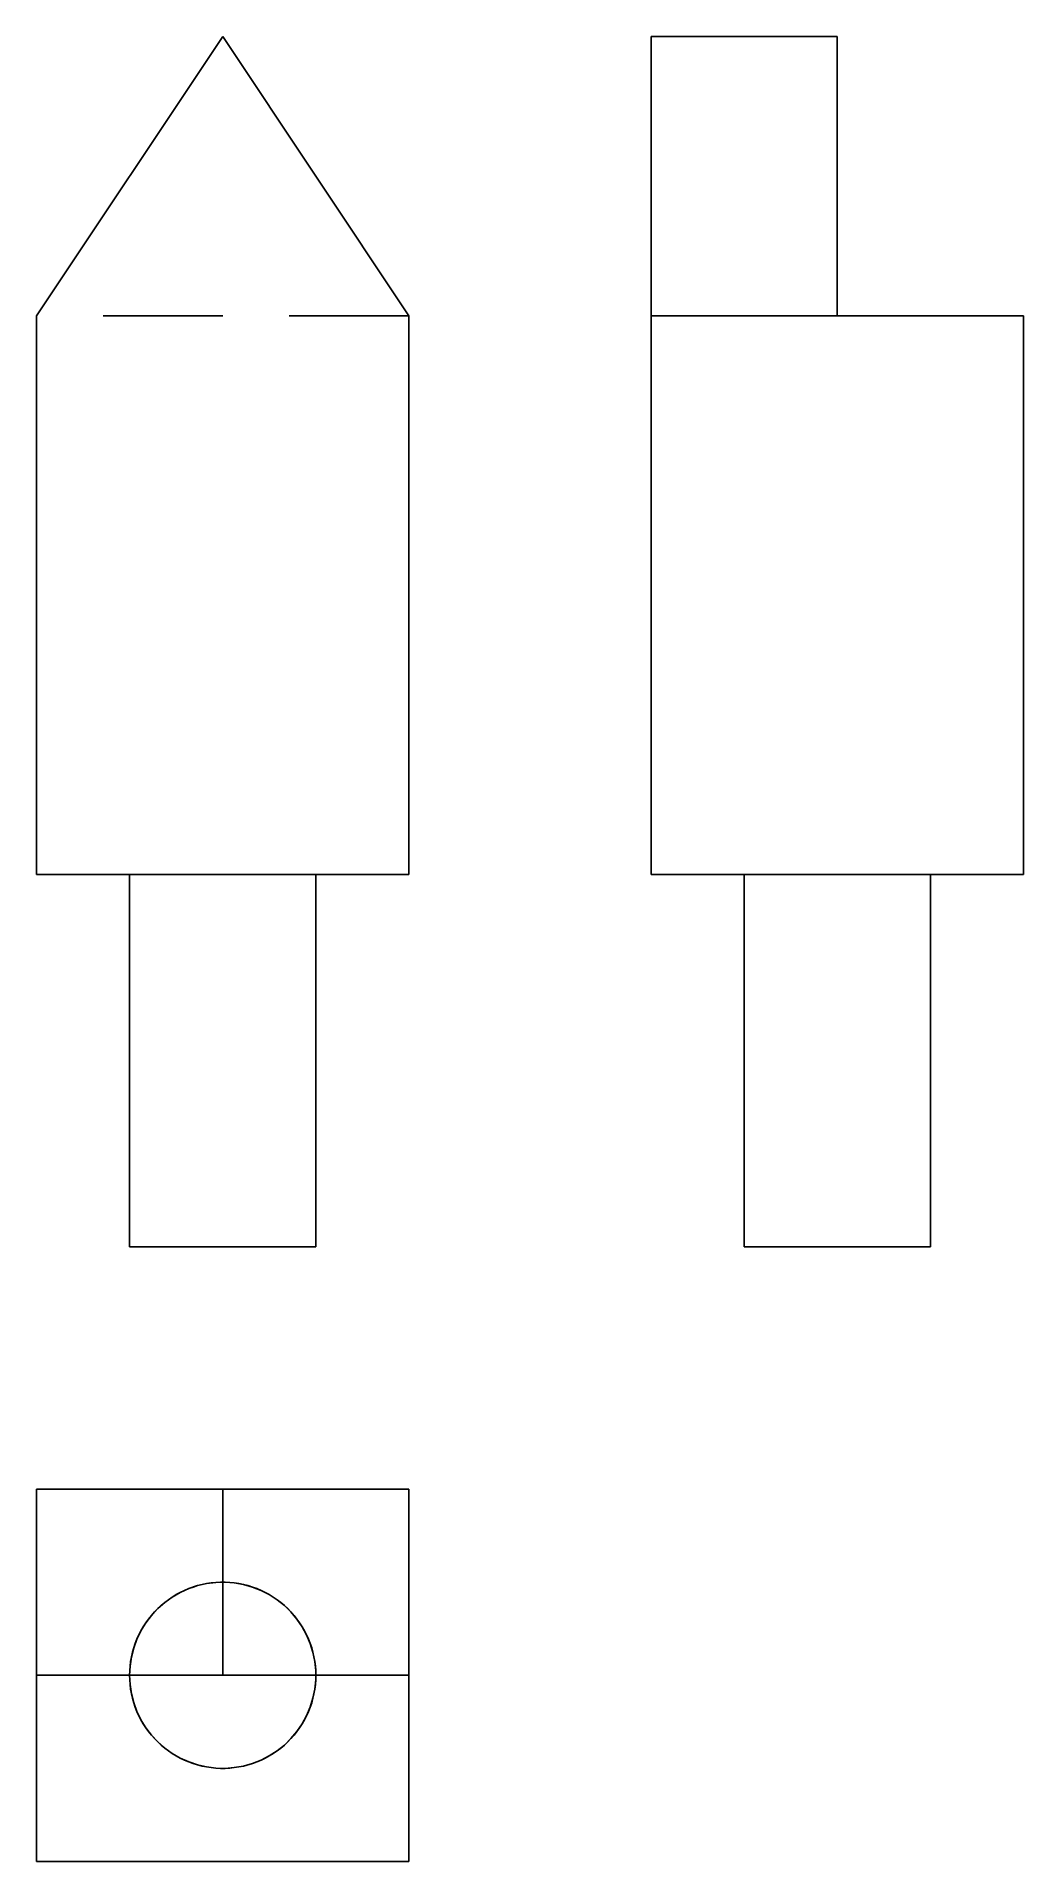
# Model space of a CAD drawing. Extents: x 0 to 0.82, y 0 to 1.53.
import ezdxf

# ---------------------------------------------------------------- set-up
doc = ezdxf.new("R2010")
doc.units = 0
doc.linetypes.add('HIDDEN', pattern=[0.05058, 0.033737, -0.016843])
for name, color, linetype in [('FRONT', 7, 'CONTINUOUS'), ('FRONT_HID', 7, 'HIDDEN'), ('LEFT', 7, 'CONTINUOUS'), ('LEFT_HID', 7, 'HIDDEN'), ('TOP', 7, 'CONTINUOUS'), ('TOP_HID', 7, 'HIDDEN')]:
    doc.layers.add(name, color=color, linetype=linetype)

msp = doc.modelspace()

# ---------------------------------------------------------------- linework, layer by layer
at = {"layer": 'FRONT'}
for p, q in [((0.155632, 1.52519), (0, 1.291743)), ((0.311263, 1.291743), (0.155632, 1.52519)), ((0, 1.291743), (0, 0.824848)), ((0.311263, 0.824848), (0.311263, 1.291743)), ((0, 0.824848), (0.311263, 0.824848)), ((0.077816, 0.824848), (0.077816, 0.513584)), ((0.233447, 0.513584), (0.233447, 0.824848)), ((0.077816, 0.513584), (0.233447, 0.513584))]:
    msp.add_line(p, q, dxfattribs=at)
at = {"layer": 'FRONT_HID', "linetype": 'HIDDEN'}
for p, q in [((0.155632, 1.291743), (0, 1.291743)), ((0.155632, 1.291743), (0, 1.291743)), ((0.311263, 1.291743), (0.155632, 1.291743)), ((0.311263, 1.291743), (0.155632, 1.291743)), ((0, 0.824848), (0.077816, 0.824848)), ((0.233447, 0.824848), (0.077816, 0.824848)), ((0.077816, 0.824848), (0.233447, 0.824848)), ((0.233447, 0.824848), (0.311263, 0.824848))]:
    msp.add_line(p, q, dxfattribs=at)
at = {"layer": 'LEFT'}
for p, q in [((0.513584, 1.52519), (0.513584, 1.291743)), ((0.513584, 1.52519), (0.669216, 1.52519)), ((0.669216, 1.52519), (0.669216, 1.291743)), ((0.513584, 1.291743), (0.513584, 0.824848)), ((0.513584, 1.291743), (0.669216, 1.291743)), ((0.669216, 1.291743), (0.824848, 1.291743)), ((0.824848, 1.291743), (0.824848, 0.824848)), ((0.513584, 0.824848), (0.669216, 0.824848)), ((0.5914, 0.513584), (0.5914, 0.824848)), ((0.669216, 0.824848), (0.824848, 0.824848)), ((0.747032, 0.513584), (0.747032, 0.824848)), ((0.669216, 0.513584), (0.5914, 0.513584)), ((0.747032, 0.513584), (0.669216, 0.513584))]:
    msp.add_line(p, q, dxfattribs=at)
at = {"layer": 'LEFT_HID', "linetype": 'HIDDEN'}
for p, q in [((0.513584, 1.447374), (0.513584, 1.52519)), ((0.669216, 1.447374), (0.669216, 1.52519)), ((0.513584, 1.369558), (0.513584, 1.447374)), ((0.669216, 1.369558), (0.669216, 1.447374)), ((0.513584, 1.291743), (0.513584, 1.369558)), ((0.669216, 1.291743), (0.669216, 1.369558)), ((0.669216, 0.824848), (0.5914, 0.824848)), ((0.5914, 0.824848), (0.669216, 0.824848)), ((0.669216, 0.824848), (0.747032, 0.824848)), ((0.747032, 0.824848), (0.669216, 0.824848)), ((0.5914, 0.513584), (0.747032, 0.513584))]:
    msp.add_line(p, q, dxfattribs=at)
at = {"layer": 'TOP'}
for p, q in [((0, 0.311263), (0, 0.155632)), ((0.155632, 0.311263), (0, 0.311263)), ((0.311263, 0.311263), (0.155632, 0.311263)), ((0.155632, 0.311263), (0.155632, 0.155632)), ((0.311263, 0.311263), (0.311263, 0.155632)), ((0, 0.155632), (0, 0)), ((0.155632, 0.155632), (0, 0.155632)), ((0.311263, 0.155632), (0.155632, 0.155632)), ((0.311263, 0.155632), (0.311263, 0)), ((0.155632, 0), (0, 0)), ((0.311263, 0), (0.155632, 0))]:
    msp.add_line(p, q, dxfattribs=at)
at = {"layer": 'TOP_HID', "linetype": 'HIDDEN'}
for p, q in [((0, 0.311263), (0.311263, 0.311263)), ((0.155632, 0.311263), (0.156867, 0.311263)), ((0.156867, 0.311263), (0.155632, 0.311263)), ((0.156867, 0.311263), (0.158102, 0.311263)), ((0.158102, 0.311263), (0.156867, 0.311263)), ((0.158102, 0.311263), (0.159337, 0.311263)), ((0.159337, 0.311263), (0.158102, 0.311263)), ((0.159337, 0.311263), (0.160572, 0.311263)), ((0.160572, 0.311263), (0.159337, 0.311263)), ((0.160572, 0.311263), (0.161807, 0.311263)), ((0.161807, 0.311263), (0.160572, 0.311263)), ((0.161807, 0.311263), (0.163043, 0.311263)), ((0.163043, 0.311263), (0.161807, 0.311263)), ((0.163043, 0.311263), (0.164278, 0.311263)), ((0.164278, 0.311263), (0.163043, 0.311263)), ((0.164278, 0.311263), (0.165513, 0.311263)), ((0.165513, 0.311263), (0.164278, 0.311263)), ((0.165513, 0.311263), (0.166748, 0.311263)), ((0.166748, 0.311263), (0.165513, 0.311263)), ((0.166748, 0.311263), (0.167983, 0.311263)), ((0.167983, 0.311263), (0.166748, 0.311263)), ((0.167983, 0.311263), (0.169219, 0.311263)), ((0.169219, 0.311263), (0.167983, 0.311263)), ((0.169219, 0.311263), (0.170454, 0.311263)), ((0.170454, 0.311263), (0.169219, 0.311263)), ((0.170454, 0.311263), (0.171689, 0.311263)), ((0.171689, 0.311263), (0.170454, 0.311263)), ((0.171689, 0.311263), (0.172924, 0.311263)), ((0.172924, 0.311263), (0.171689, 0.311263)), ((0.172924, 0.311263), (0.174159, 0.311263)), ((0.174159, 0.311263), (0.172924, 0.311263)), ((0.174159, 0.311263), (0.175394, 0.311263)), ((0.175394, 0.311263), (0.174159, 0.311263)), ((0.175394, 0.311263), (0.17663, 0.311263)), ((0.17663, 0.311263), (0.175394, 0.311263)), ((0.17663, 0.311263), (0.177865, 0.311263)), ((0.177865, 0.311263), (0.17663, 0.311263)), ((0.177865, 0.311263), (0.1791, 0.311263)), ((0.1791, 0.311263), (0.177865, 0.311263)), ((0.1791, 0.311263), (0.180335, 0.311263)), ((0.180335, 0.311263), (0.1791, 0.311263)), ((0.180335, 0.311263), (0.18157, 0.311263)), ((0.18157, 0.311263), (0.180335, 0.311263)), ((0.18157, 0.311263), (0.182805, 0.311263)), ((0.182805, 0.311263), (0.18157, 0.311263)), ((0.182805, 0.311263), (0.184041, 0.311263)), ((0.184041, 0.311263), (0.182805, 0.311263)), ((0.184041, 0.311263), (0.185276, 0.311263)), ((0.185276, 0.311263), (0.184041, 0.311263)), ((0.185276, 0.311263), (0.186511, 0.311263)), ((0.186511, 0.311263), (0.185276, 0.311263)), ((0.186511, 0.311263), (0.187746, 0.311263)), ((0.187746, 0.311263), (0.186511, 0.311263)), ((0.187746, 0.311263), (0.188981, 0.311263)), ((0.188981, 0.311263), (0.187746, 0.311263)), ((0.188981, 0.311263), (0.190216, 0.311263)), ((0.190216, 0.311263), (0.188981, 0.311263)), ((0.190216, 0.311263), (0.191452, 0.311263)), ((0.191452, 0.311263), (0.190216, 0.311263)), ((0.191452, 0.311263), (0.192687, 0.311263)), ((0.192687, 0.311263), (0.191452, 0.311263)), ((0.192687, 0.311263), (0.193922, 0.311263)), ((0.193922, 0.311263), (0.192687, 0.311263)), ((0.127202, 0.228068), (0.134556, 0.230539)), ((0.127202, 0.228068), (0.130848, 0.229395)), ((0.130848, 0.229395), (0.134556, 0.230539)), ((0.134556, 0.230539), (0.142119, 0.232265)), ((0.134556, 0.230539), (0.138316, 0.231496)), ((0.138316, 0.231496), (0.142119, 0.232265)), ((0.142119, 0.232265), (0.149816, 0.23323)), ((0.142119, 0.232265), (0.145956, 0.232844)), ((0.145956, 0.232844), (0.149816, 0.23323)), ((0.149816, 0.23323), (0.157572, 0.233423)), ((0.149816, 0.23323), (0.153692, 0.233423)), ((0.153692, 0.233423), (0.157572, 0.233423)), ((0.157572, 0.233423), (0.165308, 0.232844)), ((0.157572, 0.233423), (0.161447, 0.23323)), ((0.161447, 0.23323), (0.165308, 0.232844)), ((0.165308, 0.232844), (0.172947, 0.231496)), ((0.165308, 0.232844), (0.169144, 0.232265)), ((0.169144, 0.232265), (0.172947, 0.231496)), ((0.172947, 0.231496), (0.180415, 0.229395)), ((0.172947, 0.231496), (0.176707, 0.230539)), ((0.176707, 0.230539), (0.180415, 0.229395)), ((0.180415, 0.229395), (0.187636, 0.226561)), ((0.180415, 0.229395), (0.184061, 0.228068)), ((0.101298, 0.211337), (0.107114, 0.21647)), ((0.101298, 0.211337), (0.104142, 0.213976)), ((0.104142, 0.213976), (0.107114, 0.21647)), ((0.107114, 0.21647), (0.113413, 0.220999)), ((0.107114, 0.21647), (0.110207, 0.218813)), ((0.110207, 0.218813), (0.113413, 0.220999)), ((0.113413, 0.220999), (0.120131, 0.224878)), ((0.113413, 0.220999), (0.116724, 0.223022)), ((0.116724, 0.223022), (0.120131, 0.224878)), ((0.120131, 0.224878), (0.127202, 0.228068)), ((0.120131, 0.224878), (0.123627, 0.226561)), ((0.123627, 0.226561), (0.127202, 0.228068)), ((0.184061, 0.228068), (0.187636, 0.226561)), ((0.187636, 0.226561), (0.19454, 0.223022)), ((0.187636, 0.226561), (0.191132, 0.224878)), ((0.191132, 0.224878), (0.19454, 0.223022)), ((0.19454, 0.223022), (0.201056, 0.218813)), ((0.19454, 0.223022), (0.19785, 0.220999)), ((0.19785, 0.220999), (0.201056, 0.218813)), ((0.201056, 0.218813), (0.207121, 0.213976)), ((0.201056, 0.218813), (0.204149, 0.21647)), ((0.204149, 0.21647), (0.207121, 0.213976)), ((0.207121, 0.213976), (0.212675, 0.20856)), ((0.207121, 0.213976), (0.209965, 0.211337)), ((0.087292, 0.192847), (0.091337, 0.199467)), ((0.089232, 0.196208), (0.091337, 0.199467)), ((0.091337, 0.199467), (0.096021, 0.205651)), ((0.091337, 0.199467), (0.093602, 0.202617)), ((0.093602, 0.202617), (0.096021, 0.205651)), ((0.096021, 0.205651), (0.101298, 0.211337)), ((0.096021, 0.205651), (0.098589, 0.20856)), ((0.098589, 0.20856), (0.101298, 0.211337)), ((0.209965, 0.211337), (0.212675, 0.20856)), ((0.212675, 0.20856), (0.217661, 0.202617)), ((0.212675, 0.20856), (0.215242, 0.205651)), ((0.215242, 0.205651), (0.217661, 0.202617)), ((0.217661, 0.202617), (0.222031, 0.196208)), ((0.217661, 0.202617), (0.219926, 0.199467)), ((0.219926, 0.199467), (0.222031, 0.196208)), ((0.081273, 0.178568), (0.083926, 0.185858)), ((0.082509, 0.182246), (0.083926, 0.185858)), ((0.083926, 0.185858), (0.087292, 0.192847)), ((0.083926, 0.185858), (0.085522, 0.189395)), ((0.085522, 0.189395), (0.087292, 0.192847)), ((0.087292, 0.192847), (0.089232, 0.196208)), ((0.222031, 0.196208), (0.225741, 0.189395)), ((0.222031, 0.196208), (0.223971, 0.192847)), ((0.223971, 0.192847), (0.225741, 0.189395)), ((0.225741, 0.189395), (0.228755, 0.182246)), ((0.225741, 0.189395), (0.227337, 0.185858)), ((0.227337, 0.185858), (0.228755, 0.182246)), ((0.078202, 0.16338), (0.079359, 0.171051)), ((0.078685, 0.167229), (0.079359, 0.171051)), ((0.079359, 0.171051), (0.081273, 0.178568)), ((0.079359, 0.171051), (0.080222, 0.174833)), ((0.080222, 0.174833), (0.081273, 0.178568)), ((0.081273, 0.178568), (0.082509, 0.182246)), ((0.228755, 0.182246), (0.231041, 0.174833)), ((0.228755, 0.182246), (0.22999, 0.178568)), ((0.22999, 0.178568), (0.231041, 0.174833)), ((0.231041, 0.174833), (0.232578, 0.167229)), ((0.231041, 0.174833), (0.231905, 0.171051)), ((0.231905, 0.171051), (0.232578, 0.167229)), ((0.077816, 0.155632), (0.078202, 0.16338)), ((0.077816, 0.155632), (0.077913, 0.15951)), ((0.077913, 0.151753), (0.077816, 0.155632)), ((0.078202, 0.147884), (0.077816, 0.155632)), ((0.077913, 0.15951), (0.078202, 0.16338)), ((0.078202, 0.16338), (0.078685, 0.167229)), ((0.155632, 0.155632), (0.156867, 0.155632)), ((0.156867, 0.155632), (0.155632, 0.155632)), ((0.156867, 0.155632), (0.158102, 0.155632)), ((0.158102, 0.155632), (0.156867, 0.155632)), ((0.158102, 0.155632), (0.159337, 0.155632)), ((0.159337, 0.155632), (0.158102, 0.155632)), ((0.159337, 0.155632), (0.160572, 0.155632)), ((0.160572, 0.155632), (0.159337, 0.155632)), ((0.160572, 0.155632), (0.161807, 0.155632)), ((0.161807, 0.155632), (0.160572, 0.155632)), ((0.161807, 0.155632), (0.163043, 0.155632)), ((0.163043, 0.155632), (0.161807, 0.155632)), ((0.163043, 0.155632), (0.164278, 0.155632)), ((0.164278, 0.155632), (0.163043, 0.155632)), ((0.164278, 0.155632), (0.165513, 0.155632)), ((0.165513, 0.155632), (0.164278, 0.155632)), ((0.165513, 0.155632), (0.166748, 0.155632)), ((0.166748, 0.155632), (0.165513, 0.155632)), ((0.166748, 0.155632), (0.167983, 0.155632)), ((0.167983, 0.155632), (0.166748, 0.155632)), ((0.167983, 0.155632), (0.169219, 0.155632)), ((0.169219, 0.155632), (0.167983, 0.155632)), ((0.169219, 0.155632), (0.170454, 0.155632)), ((0.170454, 0.155632), (0.169219, 0.155632)), ((0.170454, 0.155632), (0.171689, 0.155632)), ((0.171689, 0.155632), (0.170454, 0.155632)), ((0.171689, 0.155632), (0.172924, 0.155632)), ((0.172924, 0.155632), (0.171689, 0.155632)), ((0.172924, 0.155632), (0.174159, 0.155632)), ((0.174159, 0.155632), (0.172924, 0.155632)), ((0.174159, 0.155632), (0.175394, 0.155632)), ((0.175394, 0.155632), (0.174159, 0.155632)), ((0.175394, 0.155632), (0.17663, 0.155632)), ((0.17663, 0.155632), (0.175394, 0.155632)), ((0.17663, 0.155632), (0.177865, 0.155632)), ((0.177865, 0.155632), (0.17663, 0.155632)), ((0.177865, 0.155632), (0.1791, 0.155632)), ((0.1791, 0.155632), (0.177865, 0.155632)), ((0.1791, 0.155632), (0.180335, 0.155632)), ((0.180335, 0.155632), (0.1791, 0.155632)), ((0.180335, 0.155632), (0.18157, 0.155632)), ((0.18157, 0.155632), (0.180335, 0.155632)), ((0.18157, 0.155632), (0.182805, 0.155632)), ((0.182805, 0.155632), (0.18157, 0.155632)), ((0.182805, 0.155632), (0.184041, 0.155632)), ((0.184041, 0.155632), (0.182805, 0.155632)), ((0.184041, 0.155632), (0.185276, 0.155632)), ((0.185276, 0.155632), (0.184041, 0.155632)), ((0.185276, 0.155632), (0.186511, 0.155632)), ((0.186511, 0.155632), (0.185276, 0.155632)), ((0.186511, 0.155632), (0.187746, 0.155632)), ((0.187746, 0.155632), (0.186511, 0.155632)), ((0.187746, 0.155632), (0.188981, 0.155632)), ((0.188981, 0.155632), (0.187746, 0.155632)), ((0.188981, 0.155632), (0.190216, 0.155632)), ((0.190216, 0.155632), (0.188981, 0.155632)), ((0.190216, 0.155632), (0.191452, 0.155632)), ((0.191452, 0.155632), (0.190216, 0.155632)), ((0.191452, 0.155632), (0.192687, 0.155632)), ((0.192687, 0.155632), (0.191452, 0.155632)), ((0.192687, 0.155632), (0.193922, 0.155632)), ((0.193922, 0.155632), (0.192687, 0.155632)), ((0.232578, 0.167229), (0.233351, 0.15951)), ((0.232578, 0.167229), (0.233061, 0.16338)), ((0.233061, 0.16338), (0.233351, 0.15951)), ((0.233351, 0.15951), (0.233351, 0.151753)), ((0.233351, 0.15951), (0.233447, 0.155632)), ((0.233447, 0.155632), (0.233351, 0.151753)), ((0.078202, 0.147884), (0.077913, 0.151753)), ((0.078685, 0.144034), (0.078202, 0.147884)), ((0.079359, 0.140213), (0.078202, 0.147884)), ((0.079359, 0.140213), (0.078685, 0.144034)), ((0.080222, 0.13643), (0.079359, 0.140213)), ((0.081273, 0.132695), (0.079359, 0.140213)), ((0.232578, 0.144034), (0.231041, 0.13643)), ((0.231905, 0.140213), (0.231041, 0.13643)), ((0.232578, 0.144034), (0.231905, 0.140213)), ((0.233351, 0.151753), (0.232578, 0.144034)), ((0.233061, 0.147884), (0.232578, 0.144034)), ((0.233351, 0.151753), (0.233061, 0.147884)), ((0.081273, 0.132695), (0.080222, 0.13643)), ((0.082509, 0.129017), (0.081273, 0.132695)), ((0.083926, 0.125405), (0.081273, 0.132695)), ((0.083926, 0.125405), (0.082509, 0.129017)), ((0.085522, 0.121869), (0.083926, 0.125405)), ((0.087292, 0.118416), (0.083926, 0.125405)), ((0.228755, 0.129017), (0.225741, 0.121869)), ((0.227337, 0.125405), (0.225741, 0.121869)), ((0.228755, 0.129017), (0.227337, 0.125405)), ((0.231041, 0.13643), (0.228755, 0.129017)), ((0.22999, 0.132695), (0.228755, 0.129017)), ((0.231041, 0.13643), (0.22999, 0.132695)), ((0.087292, 0.118416), (0.085522, 0.121869)), ((0.089232, 0.115056), (0.087292, 0.118416)), ((0.091337, 0.111796), (0.087292, 0.118416)), ((0.091337, 0.111796), (0.089232, 0.115056)), ((0.093602, 0.108646), (0.091337, 0.111796)), ((0.096021, 0.105613), (0.091337, 0.111796)), ((0.096021, 0.105613), (0.093602, 0.108646)), ((0.217661, 0.108646), (0.212675, 0.102703)), ((0.217661, 0.108646), (0.215242, 0.105613)), ((0.222031, 0.115056), (0.217661, 0.108646)), ((0.219926, 0.111796), (0.217661, 0.108646)), ((0.222031, 0.115056), (0.219926, 0.111796)), ((0.225741, 0.121869), (0.222031, 0.115056)), ((0.223971, 0.118416), (0.222031, 0.115056)), ((0.225741, 0.121869), (0.223971, 0.118416)), ((0.098589, 0.102703), (0.096021, 0.105613)), ((0.101298, 0.099926), (0.096021, 0.105613)), ((0.101298, 0.099926), (0.098589, 0.102703)), ((0.104142, 0.097287), (0.101298, 0.099926)), ((0.107114, 0.094793), (0.101298, 0.099926)), ((0.107114, 0.094793), (0.104142, 0.097287)), ((0.110207, 0.09245), (0.107114, 0.094793)), ((0.113413, 0.090264), (0.107114, 0.094793)), ((0.113413, 0.090264), (0.110207, 0.09245)), ((0.201056, 0.09245), (0.19454, 0.088241)), ((0.201056, 0.09245), (0.19785, 0.090264)), ((0.207121, 0.097287), (0.201056, 0.09245)), ((0.204149, 0.094793), (0.201056, 0.09245)), ((0.207121, 0.097287), (0.204149, 0.094793)), ((0.212675, 0.102703), (0.207121, 0.097287)), ((0.209965, 0.099926), (0.207121, 0.097287)), ((0.212675, 0.102703), (0.209965, 0.099926)), ((0.215242, 0.105613), (0.212675, 0.102703)), ((0.116724, 0.088241), (0.113413, 0.090264)), ((0.120131, 0.086386), (0.113413, 0.090264)), ((0.120131, 0.086386), (0.116724, 0.088241)), ((0.123627, 0.084702), (0.120131, 0.086386)), ((0.127202, 0.083195), (0.120131, 0.086386)), ((0.127202, 0.083195), (0.123627, 0.084702)), ((0.130848, 0.081868), (0.127202, 0.083195)), ((0.134556, 0.080724), (0.127202, 0.083195)), ((0.134556, 0.080724), (0.130848, 0.081868)), ((0.138316, 0.079767), (0.134556, 0.080724)), ((0.142119, 0.078998), (0.134556, 0.080724)), ((0.142119, 0.078998), (0.138316, 0.079767)), ((0.145956, 0.07842), (0.142119, 0.078998)), ((0.149816, 0.078033), (0.142119, 0.078998)), ((0.149816, 0.078033), (0.145956, 0.07842)), ((0.153692, 0.07784), (0.149816, 0.078033)), ((0.157572, 0.07784), (0.149816, 0.078033)), ((0.157572, 0.07784), (0.153692, 0.07784)), ((0.165308, 0.07842), (0.157572, 0.07784)), ((0.161447, 0.078033), (0.157572, 0.07784)), ((0.165308, 0.07842), (0.161447, 0.078033)), ((0.172947, 0.079767), (0.165308, 0.07842)), ((0.169144, 0.078998), (0.165308, 0.07842)), ((0.172947, 0.079767), (0.169144, 0.078998)), ((0.180415, 0.081868), (0.172947, 0.079767)), ((0.176707, 0.080724), (0.172947, 0.079767)), ((0.180415, 0.081868), (0.176707, 0.080724)), ((0.187636, 0.084702), (0.180415, 0.081868)), ((0.184061, 0.083195), (0.180415, 0.081868)), ((0.187636, 0.084702), (0.184061, 0.083195)), ((0.19454, 0.088241), (0.187636, 0.084702)), ((0.191132, 0.086386), (0.187636, 0.084702)), ((0.19454, 0.088241), (0.191132, 0.086386)), ((0.19785, 0.090264), (0.19454, 0.088241)), ((0, 0), (0.311263, 0))]:
    msp.add_line(p, q, dxfattribs=at)

doc.saveas('drawing.dxf')
